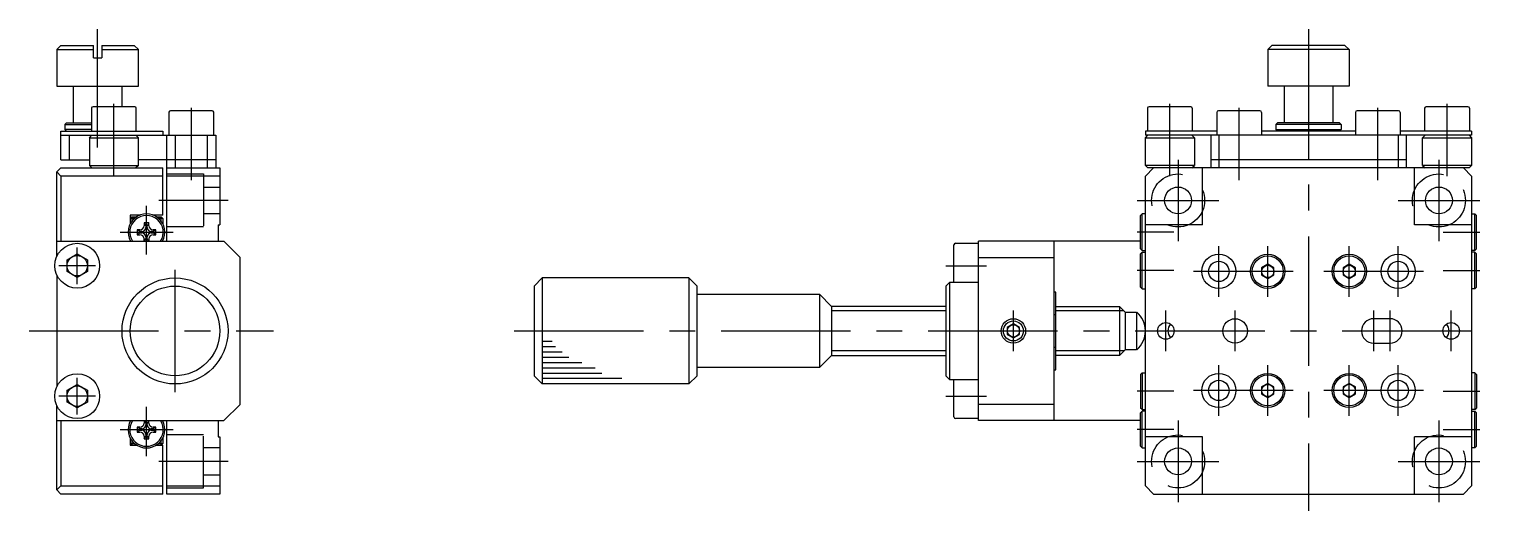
# Model space of a CAD drawing. Extents: x -1 to 405, y -8 to 169.
# Drawn here: x 225.9 to 404.8, y 58.3 to 117.3 of the extents above; entities that cross this region are included whole.
import ezdxf

# ---------------------------------------------------------------- set-up
doc = ezdxf.new("R2010")
doc.units = 0
doc.header["$LTSCALE"] = 0.5
doc.linetypes.add('CENTER', pattern=[50.8, 31.75, -6.35, 6.35, -6.35])
doc.linetypes.add('DASHED', pattern=[19.05, 12.7, -6.35])
for name, color, linetype in [('MSM_CENTER', 1, 'CENTER'), ('MSM_CONTINUOUS', 7, 'CONTINUOUS'), ('MSM_DASHED', 4, 'DASHED'), ('MSM_NARROW', 5, 'CONTINUOUS')]:
    doc.layers.add(name, color=color, linetype=linetype)

msp = doc.modelspace()

# ---------------------------------------------------------------- linework, layer by layer
at = {"layer": 'MSM_CENTER'}
for p, q in [((234.27, 102.83), (234.27, 117.33)), ((382.81, 117.33), (382.81, 58.27)), ((236.27, 99.3), (236.27, 108.18)), ((245.77, 98.81), (245.77, 107.69)), ((365.81, 99.3), (365.81, 108.18)), ((374.31, 98.8), (374.31, 107.68)), ((391.31, 98.8), (391.31, 107.68)), ((399.81, 99.3), (399.81, 108.18)), ((366.81, 101.33), (366.81, 91.33)), ((398.81, 101.33), (398.81, 91.33)), ((240.27, 89.7), (240.27, 95.68)), ((250.27, 96.33), (241.77, 96.33)), ((361.81, 96.33), (371.81, 96.33)), ((393.81, 96.33), (403.81, 96.33)), ((237.02, 92.43), (243.52, 92.43)), ((366.31, 92.43), (361.81, 92.43)), ((399.31, 92.43), (403.81, 92.43)), ((231.77, 86.08), (231.77, 90.58)), ((371.81, 84.53), (371.81, 90.73)), ((377.81, 84.53), (377.81, 90.73)), ((387.81, 84.53), (387.81, 90.73)), ((393.81, 84.53), (393.81, 90.73)), ((234.02, 88.33), (229.52, 88.33)), ((243.77, 72.83), (243.77, 87.83)), ((338.31, 88.33), (343.31, 88.33)), ((366.31, 87.73), (361.81, 87.73)), ((399.31, 87.73), (403.81, 87.73)), ((380.91, 87.63), (368.71, 87.63)), ((396.91, 87.63), (384.71, 87.63)), ((346.61, 77.83), (346.61, 82.83)), ((365.31, 77.83), (365.31, 82.83)), ((373.81, 77.83), (373.81, 82.83)), ((390.81, 77.83), (390.81, 82.83)), ((392.81, 77.83), (392.81, 82.83)), ((400.31, 77.83), (400.31, 82.83)), ((225.88, 80.33), (255.83, 80.33)), ((285.36, 80.33), (404.81, 80.33)), ((371.81, 69.93), (371.81, 76.13)), ((377.81, 69.94), (377.81, 76.14)), ((387.81, 69.93), (387.81, 76.13)), ((393.81, 69.93), (393.81, 76.13)), ((231.77, 70.08), (231.77, 74.58)), ((234.02, 72.33), (229.52, 72.33)), ((338.31, 72.33), (343.31, 72.33)), ((366.31, 72.93), (361.81, 72.93)), ((380.91, 73.04), (368.71, 73.03)), ((396.91, 73.03), (384.71, 73.03)), ((399.31, 72.93), (403.81, 72.93)), ((240.27, 64.98), (240.27, 71.02)), ((237.02, 68.23), (243.52, 68.23)), ((366.31, 68.23), (361.81, 68.23)), ((366.81, 69.33), (366.81, 59.33)), ((398.81, 69.33), (398.81, 59.33)), ((399.31, 68.23), (403.81, 68.23)), ((250.27, 64.33), (241.77, 64.33)), ((361.81, 64.33), (371.81, 64.33)), ((393.81, 64.33), (403.81, 64.33))]:
    msp.add_line(p, q, dxfattribs=at)
at = {"layer": 'MSM_CONTINUOUS'}
for p, q in [((229.77, 115.33), (229.27, 114.83)), ((229.27, 114.83), (229.27, 110.33)), ((229.27, 114.83), (233.77, 114.83)), ((229.77, 115.33), (233.77, 115.33)), ((233.77, 113.83), (233.77, 115.33)), ((234.77, 115.33), (238.77, 115.33)), ((234.77, 115.33), (234.77, 113.83)), ((234.77, 114.83), (239.27, 114.83)), ((238.77, 115.33), (239.27, 114.83)), ((239.27, 110.33), (239.27, 114.83)), ((377.83, 114.83), (378.33, 115.33)), ((387.78, 114.83), (377.83, 114.83)), ((377.83, 114.83), (377.83, 113.83)), ((387.28, 115.33), (378.33, 115.33)), ((387.28, 115.33), (387.78, 114.83)), ((387.78, 114.83), (387.78, 113.83)), ((233.77, 113.83), (234.77, 113.83)), ((377.81, 113.83), (377.81, 110.33)), ((377.83, 113.83), (377.81, 113.83)), ((387.81, 113.83), (387.78, 113.83)), ((387.81, 113.83), (387.81, 110.33)), ((229.27, 110.33), (239.27, 110.33)), ((231.27, 110.33), (231.27, 105.83)), ((237.27, 107.83), (237.27, 110.33)), ((387.81, 110.33), (377.81, 110.33)), ((379.81, 110.33), (379.81, 105.83)), ((385.81, 110.33), (385.81, 105.83)), ((233.52, 107.63), (233.52, 104.83)), ((238.82, 107.83), (233.72, 107.83)), ((239.02, 104.83), (239.02, 107.63)), ((363.06, 107.63), (363.06, 104.83)), ((368.36, 107.83), (363.26, 107.83)), ((368.56, 107.63), (368.56, 104.83)), ((397.06, 107.63), (397.06, 104.83)), ((402.36, 107.83), (397.26, 107.83)), ((402.56, 107.63), (402.56, 104.83)), ((230.27, 105.63), (230.47, 105.83)), ((230.27, 105.63), (230.27, 105.03)), ((230.27, 105.63), (233.52, 105.63)), ((230.47, 105.83), (233.52, 105.83)), ((243.02, 107.14), (243.02, 104.33)), ((248.32, 107.34), (243.22, 107.34)), ((248.52, 104.33), (248.52, 107.14)), ((371.56, 107.13), (371.56, 104.33)), ((376.86, 107.33), (371.76, 107.33)), ((377.06, 107.13), (377.06, 104.33)), ((379.01, 105.83), (378.81, 105.63)), ((378.81, 105.63), (378.81, 105.03)), ((386.81, 105.63), (378.81, 105.63)), ((386.61, 105.83), (379.01, 105.83)), ((386.81, 105.63), (386.61, 105.83)), ((386.81, 105.63), (386.81, 105.03)), ((388.56, 107.13), (388.56, 104.33)), ((393.86, 107.33), (388.76, 107.33)), ((394.06, 107.13), (394.06, 104.33)), ((229.77, 104.83), (242.27, 104.83)), ((229.77, 101.33), (229.77, 104.83)), ((229.77, 104.33), (248.77, 104.33)), ((230.47, 104.83), (230.27, 105.03)), ((233.52, 105.03), (230.27, 105.03)), ((230.77, 104.33), (230.77, 101.33)), ((233.27, 104.03), (233.57, 104.33)), ((233.27, 104.03), (233.27, 100.63)), ((233.27, 104.03), (239.27, 104.03)), ((239.27, 104.03), (238.97, 104.33)), ((239.27, 100.63), (239.27, 104.03)), ((242.27, 104.83), (242.27, 104.33)), ((242.77, 91.33), (242.77, 104.33)), ((243.77, 104.33), (243.77, 100.33)), ((247.77, 100.33), (247.77, 104.33)), ((248.77, 104.33), (248.77, 100.33)), ((362.81, 104.83), (362.81, 104.33)), ((371.56, 104.83), (362.81, 104.83)), ((402.81, 104.33), (362.81, 104.33)), ((362.81, 104.03), (363.11, 104.33)), ((362.81, 100.63), (362.81, 104.03)), ((362.81, 104.03), (368.81, 104.03)), ((368.51, 104.33), (368.81, 104.03)), ((368.81, 104.03), (368.81, 100.63)), ((368.81, 104.03), (368.81, 104.03)), ((370.81, 104.33), (370.81, 100.33)), ((371.81, 104.33), (371.81, 100.33)), ((388.56, 104.83), (377.06, 104.83)), ((379.01, 104.83), (378.81, 105.03)), ((378.81, 105.03), (386.81, 105.03)), ((386.61, 104.83), (386.81, 105.03)), ((393.81, 104.33), (393.81, 100.33)), ((402.81, 104.83), (394.06, 104.83)), ((394.81, 104.33), (394.81, 100.33)), ((396.81, 104.03), (397.11, 104.33)), ((396.81, 100.63), (396.81, 104.03)), ((396.81, 104.03), (402.81, 104.03)), ((402.51, 104.33), (402.81, 104.03)), ((402.81, 104.83), (402.81, 104.33)), ((402.81, 104.03), (402.81, 100.63)), ((402.81, 104.03), (402.81, 104.03)), ((229.27, 99.83), (229.77, 100.33)), ((229.77, 101.33), (233.27, 101.33)), ((229.77, 100.33), (242.27, 100.33)), ((233.27, 100.63), (239.27, 100.63)), ((233.57, 100.33), (233.27, 100.63)), ((239.27, 100.63), (238.97, 100.33)), ((248.77, 101.33), (239.27, 101.33)), ((242.27, 94.53), (242.27, 100.33)), ((242.77, 100.33), (249.27, 100.33)), ((249.27, 100.33), (249.27, 93.33)), ((368.81, 100.63), (362.81, 100.63)), ((362.81, 100.63), (363.11, 100.33)), ((363.81, 100.33), (362.81, 99.33)), ((402.51, 100.33), (363.11, 100.33)), ((368.51, 100.33), (368.81, 100.63)), ((369.81, 93.33), (369.81, 100.33)), ((394.81, 101.33), (370.81, 101.33)), ((395.81, 93.33), (395.81, 100.33)), ((402.81, 100.63), (396.81, 100.63)), ((396.81, 100.63), (397.11, 100.33)), ((402.81, 99.33), (401.81, 100.33)), ((402.81, 100.63), (402.51, 100.33)), ((229.77, 99.33), (229.27, 99.83)), ((229.27, 89.48), (229.27, 99.83)), ((229.77, 99.33), (229.77, 91.33)), ((242.27, 99.33), (229.77, 99.33)), ((249.27, 99.33), (242.77, 99.33)), ((362.81, 61.33), (362.81, 99.33)), ((402.81, 99.33), (402.81, 61.33)), ((238.27, 94.53), (238.27, 93.46)), ((239.46, 94.53), (238.27, 94.53)), ((238.27, 94.13), (238.47, 94.33)), ((238.8, 94.13), (238.27, 94.13)), ((238.47, 94.33), (239.07, 94.33)), ((238.47, 94.33), (238.47, 93.78)), ((239.37, 94.53), (239.4, 94.51)), ((240.57, 93.58), (239.97, 93.58)), ((239.97, 93.58), (239.97, 93.23)), ((239.97, 93.58), (240.18, 93.23)), ((240.18, 93.23), (240.18, 93.02)), ((240.18, 93.23), (240.36, 93.23)), ((240.57, 93.58), (240.36, 93.23)), ((240.36, 93.02), (240.36, 93.23)), ((240.57, 93.23), (240.57, 93.58)), ((242.27, 94.53), (241.08, 94.53)), ((241.15, 94.51), (241.17, 94.53)), ((241.48, 94.33), (242.07, 94.33)), ((242.27, 94.13), (241.75, 94.13)), ((242.07, 94.33), (242.27, 94.13)), ((242.07, 93.78), (242.07, 94.33)), ((242.27, 94.13), (242.27, 93.46)), ((249.07, 93.33), (249.27, 93.33)), ((249.07, 93.33), (249.07, 91.33)), ((362.41, 94.68), (362.21, 94.48)), ((362.21, 90.38), (362.21, 94.48)), ((362.81, 94.68), (362.41, 94.68)), ((362.41, 90.18), (362.41, 94.68)), ((369.81, 93.33), (362.81, 93.33)), ((402.81, 93.33), (395.81, 93.33)), ((402.81, 94.68), (403.21, 94.68)), ((403.21, 94.68), (403.41, 94.48)), ((403.21, 90.18), (403.21, 94.68)), ((403.41, 90.38), (403.41, 94.48)), ((229.27, 91.33), (249.77, 91.33)), ((239.47, 92.73), (239.12, 92.73)), ((239.12, 92.73), (239.12, 92.13)), ((239.48, 92.52), (239.12, 92.73)), ((239.48, 92.35), (239.12, 92.13)), ((239.12, 92.13), (239.47, 92.13)), ((239.68, 92.52), (239.48, 92.52)), ((239.48, 92.52), (239.48, 92.35)), ((239.48, 92.35), (239.68, 92.35)), ((239.97, 91.33), (239.97, 91.63)), ((240, 91.33), (240.18, 91.64)), ((240.18, 91.85), (240.18, 91.64)), ((240.36, 91.64), (240.18, 91.64)), ((240.36, 91.64), (240.36, 91.85)), ((240.54, 91.33), (240.36, 91.64)), ((240.57, 91.63), (240.57, 91.33)), ((241.07, 92.52), (240.86, 92.52)), ((240.86, 92.35), (241.07, 92.35)), ((241.42, 92.73), (241.07, 92.73)), ((241.42, 92.73), (241.07, 92.52)), ((241.07, 92.52), (241.07, 92.35)), ((241.42, 92.13), (241.07, 92.35)), ((241.07, 92.13), (241.42, 92.13)), ((241.42, 92.13), (241.42, 92.73)), ((249.77, 91.33), (251.77, 89.33)), ((342.31, 69.33), (342.31, 91.33)), ((362.21, 91.33), (342.31, 91.33)), ((351.61, 69.33), (351.61, 91.33)), ((230.52, 89.06), (231.77, 89.78)), ((231.77, 89.78), (233.02, 89.06)), ((339.31, 86.33), (339.31, 90.88)), ((339.51, 91.08), (342.31, 91.08)), ((362.21, 90.38), (362.41, 90.18)), ((362.41, 89.98), (362.21, 89.78)), ((362.21, 85.68), (362.21, 89.78)), ((362.41, 90.18), (362.81, 90.18)), ((362.41, 89.98), (362.81, 89.98)), ((362.41, 85.48), (362.41, 89.98)), ((403.21, 90.18), (402.81, 90.18)), ((403.21, 89.98), (402.81, 89.98)), ((403.41, 90.38), (403.21, 90.18)), ((403.21, 89.98), (403.41, 89.78)), ((403.21, 85.48), (403.21, 89.98)), ((403.41, 85.68), (403.41, 89.78)), ((230.52, 87.61), (230.52, 89.06)), ((233.02, 89.06), (233.02, 87.61)), ((251.77, 71.33), (251.77, 89.33)), ((342.31, 89.33), (351.61, 89.33)), ((377.81, 88.5), (377.06, 88.07)), ((377.06, 88.07), (377.06, 87.2)), ((378.56, 88.07), (377.81, 88.5)), ((378.56, 87.2), (378.56, 88.07)), ((387.81, 88.5), (387.06, 88.07)), ((387.06, 88.07), (387.06, 87.2)), ((388.56, 88.07), (387.81, 88.5)), ((388.56, 87.2), (388.56, 88.07)), ((229.27, 87.19), (229.27, 73.48)), ((231.77, 86.89), (230.52, 87.61)), ((233.02, 87.61), (231.77, 86.89)), ((288.81, 86.83), (287.81, 85.83)), ((306.81, 86.83), (288.81, 86.83)), ((288.81, 86.83), (288.81, 73.83)), ((307.81, 85.83), (306.81, 86.83)), ((306.81, 86.83), (306.81, 73.83)), ((338.31, 85.83), (338.81, 86.33)), ((338.81, 74.33), (338.81, 86.33)), ((338.81, 86.33), (342.31, 86.33)), ((377.06, 87.2), (377.81, 86.77)), ((377.81, 86.77), (378.56, 87.2)), ((387.06, 87.2), (387.81, 86.77)), ((387.81, 86.77), (388.56, 87.2)), ((287.81, 85.83), (287.81, 74.83)), ((307.81, 74.83), (307.81, 85.83)), ((307.81, 84.83), (322.81, 84.83)), ((322.81, 84.83), (322.81, 75.83)), ((322.81, 84.83), (324.31, 83.33)), ((338.31, 85.83), (338.31, 74.83)), ((351.81, 85.08), (351.61, 85.08)), ((351.81, 75.58), (351.81, 85.08)), ((362.21, 85.68), (362.41, 85.48)), ((362.41, 85.48), (362.81, 85.48)), ((403.21, 85.48), (402.81, 85.48)), ((403.41, 85.68), (403.21, 85.48)), ((324.31, 83.33), (324.31, 77.33)), ((338.31, 83.33), (324.31, 83.33)), ((351.61, 82.35), (351.81, 82.35)), ((351.81, 83.33), (359.61, 83.33)), ((359.61, 83.33), (359.61, 77.33)), ((359.61, 83.33), (360.31, 82.63)), ((360.31, 82.63), (360.31, 78.03)), ((360.31, 82.63), (361.73, 82.63)), ((361.73, 82.63), (361.73, 78.03)), ((346.61, 81.2), (345.86, 80.77)), ((345.86, 80.77), (345.86, 79.9)), ((347.36, 80.77), (346.61, 81.2)), ((347.36, 79.9), (347.36, 80.77)), ((392.81, 81.83), (390.81, 81.83)), ((345.86, 79.9), (346.61, 79.47)), ((346.61, 79.47), (347.36, 79.9)), ((390.81, 78.83), (392.81, 78.83)), ((324.31, 77.33), (322.81, 75.83)), ((324.31, 77.33), (338.31, 77.33)), ((351.81, 78.32), (351.61, 78.32)), ((359.61, 77.33), (351.81, 77.33)), ((360.31, 78.03), (359.61, 77.33)), ((361.73, 78.03), (360.31, 78.03)), ((322.81, 75.83), (307.81, 75.83)), ((351.61, 75.58), (351.81, 75.58)), ((362.21, 74.98), (362.41, 75.18)), ((362.41, 75.18), (362.81, 75.18)), ((362.41, 75.18), (362.41, 70.68)), ((403.21, 75.18), (402.81, 75.18)), ((403.21, 75.18), (403.21, 70.68)), ((403.41, 74.98), (403.21, 75.18)), ((230.52, 73.06), (231.77, 73.78)), ((231.77, 73.78), (233.02, 73.06)), ((288.81, 73.83), (287.81, 74.83)), ((306.81, 73.83), (288.81, 73.83)), ((307.81, 74.83), (306.81, 73.83)), ((338.81, 74.33), (338.31, 74.83)), ((342.31, 74.33), (338.81, 74.33)), ((339.31, 69.78), (339.31, 74.33)), ((362.21, 74.98), (362.21, 70.88)), ((377.81, 73.9), (377.06, 73.47)), ((377.06, 73.47), (377.06, 72.6)), ((378.56, 73.47), (377.81, 73.9)), ((378.56, 72.6), (378.56, 73.47)), ((387.81, 73.9), (387.06, 73.47)), ((387.06, 73.47), (387.06, 72.6)), ((388.56, 73.47), (387.81, 73.9)), ((388.56, 72.6), (388.56, 73.47)), ((403.41, 74.98), (403.41, 70.88)), ((230.52, 71.61), (230.52, 73.06)), ((231.77, 70.89), (230.52, 71.61)), ((233.02, 71.61), (231.77, 70.89)), ((233.02, 73.06), (233.02, 71.61)), ((377.06, 72.6), (377.81, 72.17)), ((377.81, 72.17), (378.56, 72.6)), ((387.06, 72.6), (387.81, 72.17)), ((387.81, 72.17), (388.56, 72.6)), ((229.27, 60.83), (229.27, 71.19)), ((251.77, 71.33), (249.77, 69.33)), ((351.61, 71.33), (342.31, 71.33)), ((362.41, 70.68), (362.21, 70.88)), ((362.41, 70.48), (362.21, 70.28)), ((362.21, 66.18), (362.21, 70.28)), ((362.41, 70.68), (362.81, 70.68)), ((362.81, 70.48), (362.41, 70.48)), ((362.41, 65.98), (362.41, 70.48)), ((403.21, 70.68), (402.81, 70.68)), ((402.81, 70.48), (403.21, 70.48)), ((403.21, 70.68), (403.41, 70.88)), ((403.21, 70.48), (403.41, 70.28)), ((403.21, 65.98), (403.21, 70.48)), ((403.41, 66.18), (403.41, 70.28)), ((229.27, 69.33), (249.77, 69.33)), ((229.77, 69.33), (229.77, 61.33)), ((239.47, 68.53), (239.12, 68.53)), ((239.12, 68.53), (239.12, 67.93)), ((239.48, 68.32), (239.12, 68.53)), ((239.48, 68.15), (239.12, 67.93)), ((239.68, 68.32), (239.48, 68.32)), ((239.48, 68.32), (239.48, 68.15)), ((239.48, 68.15), (239.68, 68.15)), ((239.97, 69.33), (239.97, 69.03)), ((240, 69.33), (240.18, 69.03)), ((240.18, 69.03), (240.18, 68.82)), ((240.18, 69.03), (240.36, 69.03)), ((240.54, 69.33), (240.36, 69.03)), ((240.36, 68.82), (240.36, 69.03)), ((240.57, 69.03), (240.57, 69.33)), ((241.07, 68.32), (240.86, 68.32)), ((240.86, 68.15), (241.07, 68.15)), ((241.42, 68.53), (241.07, 68.53)), ((241.42, 68.53), (241.07, 68.32)), ((241.07, 68.32), (241.07, 68.15)), ((241.42, 67.93), (241.07, 68.15)), ((241.42, 67.93), (241.42, 68.53)), ((242.77, 60.33), (242.77, 69.33)), ((249.07, 69.33), (249.07, 67.33)), ((342.31, 69.58), (339.51, 69.58)), ((362.21, 69.33), (342.31, 69.33)), ((238.27, 67.2), (238.27, 66.33)), ((238.27, 66.53), (238.8, 66.53)), ((238.27, 66.53), (238.47, 66.33)), ((238.27, 66.33), (239.07, 66.33)), ((238.47, 66.88), (238.47, 66.33)), ((239.12, 67.93), (239.47, 67.93)), ((239.97, 67.08), (240.18, 67.44)), ((239.97, 67.43), (239.97, 67.08)), ((239.97, 67.08), (240.57, 67.08)), ((240.18, 67.65), (240.18, 67.44)), ((240.18, 67.44), (240.36, 67.44)), ((240.36, 67.44), (240.36, 67.65)), ((240.57, 67.08), (240.36, 67.44)), ((240.57, 67.08), (240.57, 67.43)), ((241.07, 67.93), (241.42, 67.93)), ((241.48, 66.33), (242.27, 66.33)), ((241.75, 66.53), (242.27, 66.53)), ((242.07, 66.33), (242.07, 66.88)), ((242.27, 66.53), (242.07, 66.33)), ((242.27, 67.2), (242.27, 66.53)), ((242.27, 60.33), (242.27, 66.33)), ((249.07, 67.33), (249.27, 67.33)), ((249.27, 67.33), (249.27, 60.33)), ((369.81, 67.33), (362.81, 67.33)), ((369.81, 60.33), (369.81, 67.33)), ((402.81, 67.33), (395.81, 67.33)), ((395.81, 60.33), (395.81, 67.33)), ((362.21, 66.18), (362.41, 65.98)), ((362.41, 65.98), (362.81, 65.98)), ((403.21, 65.98), (402.81, 65.98)), ((403.41, 66.18), (403.21, 65.98)), ((229.77, 61.33), (229.27, 60.83)), ((229.77, 61.33), (242.27, 61.33)), ((242.77, 61.33), (249.27, 61.33)), ((362.81, 61.33), (363.81, 60.33)), ((401.81, 60.33), (402.81, 61.33)), ((402.81, 61.33), (402.81, 61.33)), ((229.77, 60.33), (229.27, 60.83)), ((242.27, 60.33), (229.77, 60.33)), ((249.27, 60.33), (242.77, 60.33)), ((363.81, 60.33), (401.81, 60.33))]:
    msp.add_line(p, q, dxfattribs=at)
for centre, radius in [((366.81, 96.33), 1.65), ((398.81, 96.33), 1.65), ((231.77, 88.33), 2.75), ((231.77, 88.33), 1.25), ((371.81, 87.63), 2.1), ((377.81, 87.63), 2.1), ((377.81, 87.63), 1.9), ((387.81, 87.63), 2.1), ((387.81, 87.63), 1.9), ((393.81, 87.63), 2.1), ((371.81, 87.63), 1.25), ((377.81, 87.63), 0.75), ((387.81, 87.63), 0.75), ((393.81, 87.63), 1.25), ((243.77, 80.33), 6.5), ((243.77, 80.33), 5.5), ((346.61, 80.33), 1.23), ((346.61, 80.33), 0.75), ((365.31, 80.33), 1.02), ((373.81, 80.33), 1.5), ((400.31, 80.33), 1.02), ((231.77, 72.33), 2.75), ((231.77, 72.33), 1.25), ((371.81, 73.03), 2.1), ((371.81, 73.03), 1.25), ((377.81, 73.03), 2.1), ((377.81, 73.04), 1.9), ((377.81, 73.03), 0.75), ((387.81, 73.03), 2.1), ((387.81, 73.04), 1.9), ((387.81, 73.04), 0.75), ((393.81, 73.03), 2.1), ((393.81, 73.03), 1.25), ((366.81, 64.33), 1.65), ((398.81, 64.33), 1.65)]:
    msp.add_circle(centre, radius, dxfattribs=at)
for centre, radius, start, end in [((233.72, 107.63), 0.2, 90, 180), ((238.82, 107.63), 0.2, 0, 90), ((363.26, 107.63), 0.2, 90, 180), ((368.36, 107.63), 0.2, 0, 90), ((397.26, 107.63), 0.2, 90, 180), ((402.36, 107.63), 0.2, 0, 90), ((243.22, 107.14), 0.2, 90, 180), ((248.32, 107.14), 0.2, 0, 90), ((371.76, 107.13), 0.2, 90, 180), ((376.86, 107.13), 0.2, 0, 90), ((388.76, 107.13), 0.2, 90, 180), ((393.86, 107.13), 0.2, 0, 90), ((240.27, 92.43), 2.25, 330.7325, 209.2675), ((240.27, 92.43), 2.05, 327.5486, 212.4514), ((239.47, 93.23), 0.5, 270, 0), ((241.07, 93.23), 0.5, 180, 270), ((239.47, 91.63), 0.5, 0, 90), ((239.68, 93.02), 0.5, 270, 0), ((239.68, 91.85), 0.5, 0, 90), ((240.86, 93.02), 0.5, 180, 270), ((240.86, 91.85), 0.5, 90, 180), ((241.07, 91.63), 0.5, 90, 180), ((339.51, 90.88), 0.2, 90, 180), ((359.81, 80.33), 3, 309.9445, 50.0555), ((366.81, 80.33), 1.25, 137.4341, 222.5659), ((390.81, 80.33), 1.5, 90, 270), ((392.81, 80.33), 1.5, 270, 90), ((398.81, 80.33), 1.25, 317.4846, 42.6163), ((339.51, 69.78), 0.2, 180, 270), ((240.27, 68.23), 2.25, 150.7324, 29.2676), ((240.27, 68.23), 2.05, 147.5485, 32.4515), ((239.47, 69.03), 0.5, 270, 0), ((239.68, 68.82), 0.5, 270, 0), ((239.68, 67.65), 0.5, 0, 90), ((240.86, 68.82), 0.5, 180, 270), ((240.86, 67.65), 0.5, 90, 180), ((241.07, 69.03), 0.5, 180, 270), ((239.47, 67.43), 0.5, 0, 90), ((241.07, 67.43), 0.5, 90, 180)]:
    msp.add_arc(centre, radius, start, end, dxfattribs=at)
at = {"layer": 'MSM_DASHED'}
for p, q in [((242.77, 99.58), (247.27, 99.58)), ((247.27, 99.58), (247.27, 93.08)), ((247.27, 97.98), (249.27, 97.98)), ((247.27, 93.08), (242.77, 93.08)), ((249.27, 94.68), (247.27, 94.68)), ((247.27, 67.58), (242.77, 67.58)), ((247.27, 61.08), (247.27, 67.58)), ((249.27, 65.98), (247.27, 65.98)), ((247.27, 62.68), (249.27, 62.68)), ((242.77, 61.08), (247.27, 61.08))]:
    msp.add_line(p, q, dxfattribs=at)
for centre in [(366.81, 96.33), (398.81, 96.33), (366.81, 64.33), (398.81, 64.33)]:
    msp.add_circle(centre, 3.25, dxfattribs=at)
at = {"layer": 'MSM_NARROW'}
for p, q in [((338.31, 82.79), (324.31, 82.79)), ((360.15, 82.79), (351.81, 82.79)), ((290.03, 79.03), (288.81, 79.03)), ((290.43, 78.38), (288.81, 78.38)), ((291.25, 77.73), (288.81, 77.73)), ((292.06, 77.08), (288.81, 77.08)), ((338.31, 77.88), (324.31, 77.88)), ((360.15, 77.88), (351.81, 77.88)), ((293.68, 76.43), (288.81, 76.43)), ((295.31, 75.78), (288.81, 75.78)), ((296.12, 75.13), (288.81, 75.13)), ((298.56, 74.48), (288.81, 74.48))]:
    msp.add_line(p, q, dxfattribs=at)
msp.add_circle((346.61, 80.33), 1.5, dxfattribs=at)

doc.saveas('drawing.dxf')
